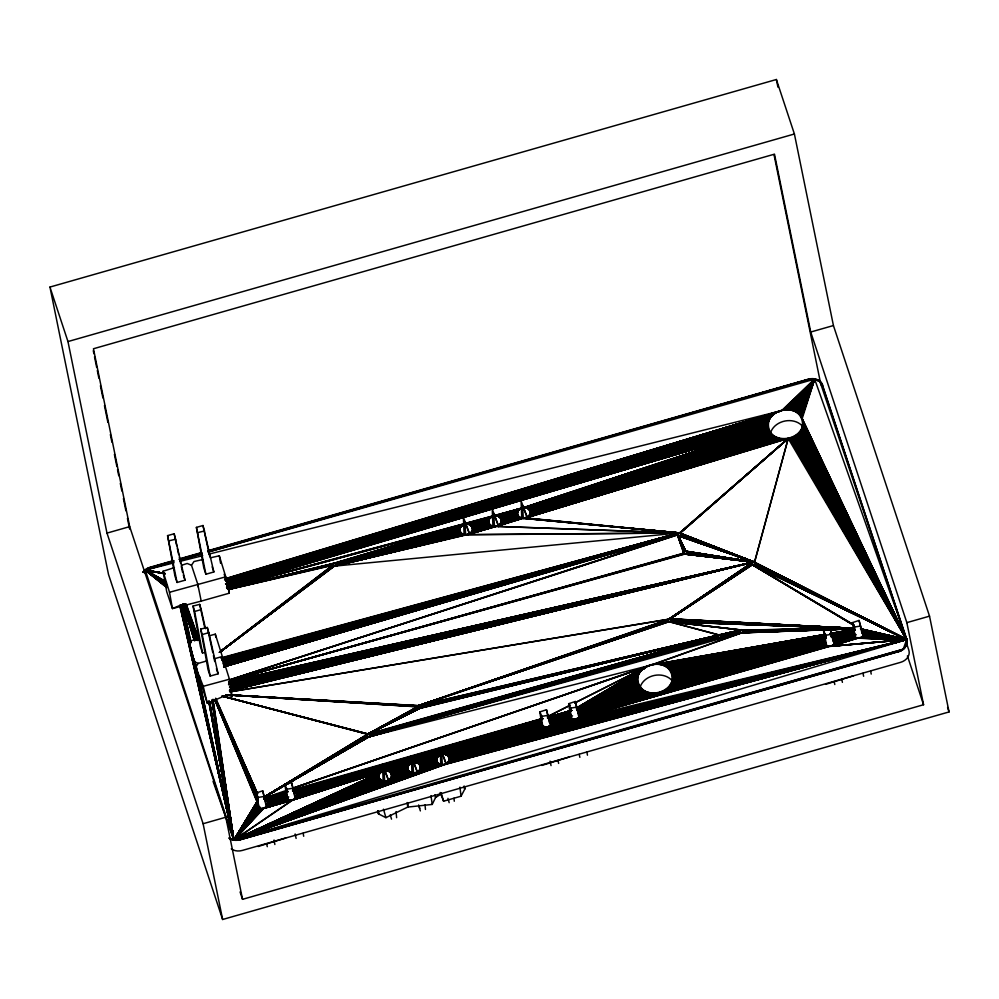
<?xml version="1.0" encoding="UTF-8"?>
<svg xmlns="http://www.w3.org/2000/svg" width="999" height="999" viewBox="0 0 999 999"><rect width="100%" height="100%" fill="white"/><g stroke="black" fill="none" stroke-linecap="round" stroke-linejoin="round"><path stroke-width="1.5" d="M258.079 804.994L258.604 806.543M287.013 796.628L287.437 798.313M541.945 723.788L542.37 725.461M825.698 642.707L826.223 644.268M854.532 634.477L855.231 637.275M571.203 717.232L570.242 713.711L570.966 715.284M229.096 838.236L233.841 840.159L383.366 771.153L292.645 800.062L263.411 808.416C258.554 810.514 253.309 803.77 258.279 800.449L215.185 700.262L257.467 793.805M229.683 838.623L233.841 840.159L263.811 808.303C268.531 807.542 269.555 800.211 264.423 799.25L287.787 791.583L263.798 798.376M285.527 797.826L264.947 807.829L285.264 797.202L285.327 794.555L287.1 792.207L267.782 802.197L285.264 797.202L287.899 799.899L292.245 800.174L233.841 840.159L230.969 839.297M898.426 651.698C903.583 650.436 908.478 645.079 906.667 639.535L547.177 727.334L542.832 727.06L540.197 724.362L296.616 793.968L542.682 718.718L293.256 791.008C298.389 791.97 297.365 799.312 292.645 800.062L233.841 840.159L229.87 838.398M213.049 781.318L233.841 840.159L238.549 840.159L899.187 651.46C904.02 649.949 908.366 644.78 906.667 639.535L754.582 562.262L679.819 533.004L466.283 534.79C459.328 536.238 457.355 525.836 464.323 524.575L333.728 563.311C329.208 567.832 340.522 564.685 333.728 563.311L228.359 589.085M223.326 663.711L678.721 533.066L677.509 534.927L684.427 553.958L753.895 562.075L668.693 619.193L667.981 620.391L668.631 621.515L742.319 630.157L854.133 628.658L741.008 629.994L719.068 634.989L368.219 733.978L366.995 734.864L367.02 736.151L369.006 736.775L652.372 664.772L825.411 634.39M207.73 551.136L808.391 379.483C813.423 377.947 820.042 379.495 822.339 384.64L906.667 639.535L444.318 764.66L439.935 764.51L415.934 772.764L387.1 781.006C380.544 784.215 375.062 774.063 382.517 771.465M388.948 771.503L411.763 763.061L391.346 773.95L410.564 763.636L408.042 766.345L407.817 769.63L388.723 780.281C394.842 777.359 390.109 768.805 384.24 770.928L412.187 762.911L388.574 771.328M420.267 708.141C423.176 703.321 413.449 707.604 419.592 708.441L719.068 634.989L721.191 635.901L720.104 637.724L740.883 630.019L669.417 621.753L719.068 634.989L420.167 708.204L368.219 733.978L221.741 695.953M417.782 763.261L440.596 754.819L437.05 757.754L436.65 761.388L417.557 772.04C423.676 769.118 418.943 760.564 413.074 762.687L441.021 754.67L417.407 763.086M150.062 567.582L145.242 570.067L233.841 840.159L444.318 764.66C452.235 763.586 449.4 751.985 441.895 754.445M469.692 533.703C475.799 530.781 471.066 522.227 465.197 524.35L493.156 516.333L469.53 524.75M208.729 554.158L781.593 410.639C803.92 403.359 811.775 435.264 788.211 438.486L496.89 526.198C490.959 529.17 484.927 520.354 491.52 517.07M498.513 525.462C504.632 522.552 499.9 513.998 494.03 516.108L521.977 508.104L498.364 516.52M179.733 605.544L233.841 840.159L235.389 840.334L240.097 839.809L900.636 650.861C904.807 648.913 908.116 644.23 906.667 639.535L788.211 438.486L679.582 532.966L523.039 518.331C517.594 518.881 515.222 511.126 520.354 508.828M523.488 518.331L679.582 532.966L525.724 517.957C533.316 516.458 530.019 505.469 522.864 507.879M540.009 723.051L542.032 719.367L296.616 793.968L540.109 724.038L540.009 723.051L296.616 793.968L541.558 719.18M207.767 551.286L808.391 379.483L814.647 379.121L819.942 381.481L821.727 383.491L906.667 639.535L576.011 719.093L571.316 718.668L547.964 727.085C552.709 726.023 552.947 718.643 547.802 718.069L571.528 710.501L547.689 717.482M569.293 716.745L548.701 726.76L569.03 716.121L569.093 713.473L570.866 711.138L551.548 721.116L569.03 716.121L571.316 718.668M179.907 605.269L233.841 840.159L236.963 840.334L903.246 649.225L906.58 644.655L906.667 639.535L828.895 646.478L576.398 718.98C581.131 718.231 582.155 710.888 577.01 709.927L647.677 666.258L741.92 632.742L743.056 631.53L742.419 630.207L854.133 628.671L741.183 632.891L739.685 632.192L739.784 630.719L720.729 637.35M854.47 628.846L741.683 632.817L652.372 664.772C672.439 659.078 681.081 687.137 660.164 692.27L825.798 638.286L824.512 639.672L660.164 692.27C643.993 700.361 627.534 676.335 645.516 667.369L577.035 707.654M854.133 628.433L669.542 621.765C672.364 622.302 671.665 617.207 668.693 619.193L229.708 691.882M677.472 534.827L229.645 679.919L677.509 534.927C678.421 537.412 682.866 534.615 680.157 533.116L788.211 438.486L754.582 562.262C757.829 565.284 749.35 565.846 752.472 562.437L229.52 690.946L753.146 562.137L684.889 554.058L229.82 680.556L683.541 553.184M822.564 385.239L819.942 381.481L814.647 379.121L781.593 410.639C759.814 414.672 767.132 444.268 788.211 438.486L754.47 562.212L685.714 551.148L683.978 551.648L683.516 553.096M222.802 696.241L367.982 734.053L222.877 696.266L367.545 734.277L264.398 796.94L369.006 736.775L741.683 632.817L719.492 637.861L717.682 636.688L718.943 635.027L369.43 734.015L368.219 733.978L417.457 706.83L226.261 694.829L417.482 706.73M828.895 646.478C825.449 646.74 822.239 642.744 824.512 639.672M180.095 605.544L233.841 840.159L903.246 649.225L906.667 639.535L855.082 637.587L831.717 646.003C836.475 644.942 836.712 637.562 831.568 636.987L854.557 629.695A5.907 4.77 -11.5 0 0 854.595 637.037A5.907 4.77 -11.5 0 0 863.386 635.302A5.907 4.77 -11.5 0 0 860.713 628.533M853.059 635.664L832.467 645.679L852.784 635.039L852.859 632.392L854.632 630.057L835.314 640.034L852.784 635.039L855.082 637.587M571.665 718.83L547.577 727.222L857.729 638.236C863.398 639.36 867.319 630.394 860.776 628.846M266.92 806.88L262.712 790.821L256.056 793.019L258.142 797.427L257.867 801.398L259.415 808.965M295.741 798.638L291.546 782.579L284.89 784.789L286.975 789.185L286.701 793.156L288.236 800.736M550.674 725.798L546.478 709.74L539.822 711.937L541.908 716.345L541.633 720.316L543.169 727.884M579.507 717.569L575.312 701.498L568.656 703.708L570.741 708.104L570.466 712.075L572.002 719.655M834.44 644.717L830.244 628.658L823.588 630.869L825.674 635.264L825.386 639.235L826.935 646.815M863.273 636.488L859.065 620.429L852.409 622.627L854.495 627.022L854.22 630.993L855.768 638.573M408.067 802.622L407.754 807.08L385.914 817.669L378.446 813.835L377.572 811.138M258.104 804.944L258.654 806.755M287.1 797.127L287.487 798.513M542.032 724.287L542.42 725.674M826.073 643.718L826.185 644.592M855.144 636.388L854.907 635.489M336.014 564.797L459.902 528.733L334.765 566.046L459.815 529.108M739.685 632.192L369.006 736.775L717.931 637.25L369.131 736.75L370.392 735.389L369.43 734.015M420.966 707.155L719.068 634.989L669.055 621.69L418.793 705.644L226.249 694.755L417.932 706.093M685.876 553.921L753.895 562.075L684.889 554.058L753.895 562.075L685.988 553.871L686.937 552.01L685.714 551.148L677.634 535.202M801.735 417.719L814.647 379.121L819.942 381.481L906.667 639.535L233.841 840.159L180.32 605.844M144.268 572.827L145.242 570.067L149.313 567.819L174.063 560.726M801.223 416.833L814.647 379.121L808.391 379.483L208.117 551.997M800.636 415.996L814.647 379.121L808.391 379.483M799.962 415.197L814.647 379.121L208.279 552.085M335.914 565.097L459.902 528.733L335.976 564.185A1.798 1.461 -11.5 0 1 333.479 565.771A1.798 1.461 -11.5 0 1 333.117 563.274A1.798 1.461 -11.5 0 1 335.964 564.073L460.015 528.371M799.225 414.448L814.647 379.121L906.667 639.535L445.604 764.21M798.426 413.736L814.647 379.121L782.804 410.377M407.205 802.559L407.754 807.08L432.23 804.432L435.539 797.527L440.684 794.317M797.552 413.087L814.647 379.121L784.028 410.164M370.229 735.888L718.206 635.439L370.404 735.189M440.147 792.494L443.581 801.198L461.063 796.203L464.785 789.11L464.248 786.325M796.628 412.487L814.647 379.121L785.251 410.027M795.654 411.95L814.647 379.121L802.172 418.631L906.667 639.535L446.765 763.561M420.754 707.642L719.068 634.989L418.793 705.644L668.506 619.343M256.793 802.147L233.841 840.159L240.097 839.809M256.643 802.459L233.841 840.159L180.557 606.093M256.506 802.796L233.841 840.159L180.819 606.318M256.393 803.121L233.841 840.159L180.757 605.007M256.318 803.458L233.841 840.159L181.056 605.207M256.268 803.795L233.841 840.159L190.846 647.789M794.617 411.463L814.647 379.121L786.488 409.965M256.243 804.133L233.841 840.159L192.545 654.32M256.243 804.457L233.841 840.159L193.831 658.99M256.281 804.794L233.841 840.159L194.106 659.078M256.343 805.119L233.841 840.159L195.067 662.2M256.431 805.444L233.841 840.159L196.004 665.284M256.556 805.756L233.841 840.159L208.779 701.161M793.556 411.051L814.647 379.121L787.712 409.977M256.706 806.056L233.841 840.159L208.853 701.423M174.413 567.607L163.049 571.266L166.721 591.708L172.44 608.578L201.211 601.111L197.765 584.215L191.496 565.234L193.993 561.525L202.922 559.502M209.478 635.739L215.309 634.153L229.458 679.22L232.13 696.578L227.285 694.804L207.293 703.246L195.754 667.082L198.264 663.373L207.155 660.839M256.868 806.355L233.841 840.159L209.128 702.21M257.068 806.63L233.841 840.159L209.266 702.447M792.432 410.701L814.647 379.121L788.923 410.052M257.292 806.892L233.841 840.159L209.153 701.148M257.542 807.155L233.841 840.159L209.328 701.36M143.581 572.34L147.852 568.419L173.314 561.138M257.804 807.379L233.841 840.159L209.578 701.86M258.092 807.604L233.841 840.159L209.802 702.047M791.295 410.414L814.647 379.121L790.122 410.202M258.729 807.979L233.841 840.159L211.888 700.174M143.219 572.19L145.242 570.067L173.689 561.888L145.242 570.067L143.219 572.19L145.242 570.067L173.976 562.862M259.078 808.141L233.841 840.159L212 700.474M259.428 808.278L233.841 840.159L212.138 700.749M370.042 736.163L718.206 635.439L370.379 735.489M259.802 808.403L233.841 840.159L212.3 701.023M260.177 808.491L233.841 840.159L212.263 699.849M260.577 808.566L233.841 840.159L212.475 700.099M260.976 808.616L233.841 840.159L212.712 700.336M261.376 808.641L233.841 840.159L212.962 700.561M261.788 808.641L233.841 840.159L213.012 699.238M262.2 808.616L233.841 840.159L443.881 764.759M262.6 808.578L233.841 840.159L442.982 764.884M263.012 808.503L233.841 840.159L442.532 764.909M335.602 565.546L459.902 528.733L336.026 564.385L459.902 528.733L335.214 565.846L459.902 528.733L335.989 564.897M263.411 808.416L233.841 840.159L442.082 764.897M679.944 533.041L788.211 438.486L680.157 533.116M679.707 532.991L788.211 438.486L679.819 533.004M332.605 565.359L219.48 652.222L332.605 565.359L228.459 589.547M459.777 530.581L334.64 566.083L467.619 534.565L679.332 532.966L334.278 566.146L219.643 652.297L333.216 565.946L219.543 652.285L332.717 565.534M219.518 652.26L333.117 565.896M333.429 566.046L219.568 652.285L334.278 566.146M333.541 566.071L219.58 652.297L333.903 566.146M642.657 669.455L580.382 712.886L650.461 693.056L576.785 718.855M580.257 712.574L644.517 668.019L578.409 710.526M641.808 670.254L580.382 712.886L649.288 692.844M641.033 671.091L580.382 712.886L648.139 692.557M580.119 712.262L644.517 668.019L578.721 710.726M669.243 618.93L752.472 562.437L669.992 618.831L852.996 628.284L671.266 620.991M669.867 618.831L752.472 562.437L669.367 618.893M752.122 562.749L669.992 618.831L752.409 564.747L853.733 624.8M640.334 671.952L580.382 712.886L647.027 692.207M669.617 618.843L752.472 562.437M751.835 563.224L669.992 618.831L752.322 564.685L853.358 624.737M579.944 711.975L644.517 668.019L579.008 710.938M751.76 563.523L669.992 618.831L752.235 564.622L669.992 618.831L751.76 563.636L669.992 618.831L752.072 564.472L669.992 618.831L751.772 563.836M579.745 711.688L644.517 668.019L580.382 712.886L645.953 691.783M639.697 672.864L580.382 712.886L644.917 691.308M579.52 711.425L644.517 668.019L579.283 711.176M639.135 673.801L580.382 712.886L643.943 690.771M638.648 674.75L580.382 712.886L643.019 690.172M638.236 675.736L580.382 712.886L642.145 689.51M578.084 710.339L645.516 667.369L577.41 707.542M577.747 710.177L645.516 667.369L576.46 708.241M577.385 710.039L645.516 667.369L576.848 708.179M637.924 676.723L580.382 712.886L641.346 688.811M576.635 709.827L645.516 667.369L577.297 708.104M637.687 677.734L580.382 712.886L640.609 688.061M577.547 708.965L645.516 667.369L576.361 708.89M367.545 734.277L264.373 796.94L366.908 735.064M367.12 734.677L264.41 796.927L367.045 734.777M577.16 708.915L645.516 667.369L576.76 708.89M368.893 736.812L264.435 797.027L366.833 735.376M368.643 736.837L264.423 797.027L366.82 735.476L264.398 796.952L368.768 736.825M368.519 736.85L264.46 797.002L366.833 735.676M368.269 736.837L264.46 797.002L366.858 735.776L264.41 796.965L368.394 736.85M637.524 678.733L580.382 712.886L639.947 687.262M367.907 736.775L264.448 796.99L367.02 736.151L264.41 796.965L368.032 736.8L264.448 796.99L366.92 735.976M264.423 796.99L367.582 736.65M637.462 679.745L580.382 712.886L639.348 686.413M637.474 680.756L580.382 712.886L638.836 685.539M257.979 800.699L215.16 700.274L256.98 801.835L233.841 840.159L413.698 773.139L409.977 772.215L407.817 769.63L391.471 774.3L410.564 763.636M407.717 769.267L391.471 774.3L410.951 763.423L390.771 772.989L411.351 763.236L389.96 772.152M389.098 780.044L407.817 769.63L391.571 774.65A6.506 5.245 -11.5 0 1 382.629 780.806A6.506 5.245 -11.5 0 1 381.293 771.802A6.506 5.245 -11.5 0 1 391.583 774.7M256.056 793.019L258.366 807.804L233.841 840.159L439.935 764.51L436.65 761.388L420.304 766.058L439.385 755.406M436.551 761.038L420.304 766.058L439.023 755.644M417.932 771.802L436.65 761.388L420.404 766.408A6.506 5.245 -11.5 0 1 411.451 772.564A6.506 5.245 -11.5 0 1 410.127 763.573A6.506 5.245 -11.5 0 1 420.404 766.458M490.796 517.557L472.427 527.722L488.773 523.051L468.056 534.44L496.016 526.423L679.457 532.966L496.453 526.323M470.417 533.216L488.773 523.051L472.527 528.071A6.506 5.245 -11.5 0 1 463.586 534.228A6.506 5.245 -11.5 0 1 462.262 525.237A6.506 5.245 -11.5 0 1 472.539 528.121M519.63 509.328L501.261 519.48L517.607 514.81L496.89 526.198L522.602 518.306M499.238 524.975L517.607 514.81L501.361 519.842M407.642 768.905L391.471 774.3L409.84 764.135M389.448 779.782L407.817 769.63L391.645 775.012M436.476 760.676L420.304 766.058L438.673 755.893M418.281 771.553L436.65 761.388L420.467 766.77M490.472 517.832L472.427 527.722L488.673 522.702M470.741 532.942L488.773 523.051L472.602 528.434M519.293 509.602L501.261 519.48L517.507 514.46M499.575 524.7L517.607 514.81L501.436 520.192M419.343 708.491L368.219 733.978L417.432 706.93M419.093 708.516L368.219 733.978L417.407 707.03L368.219 733.978L419.218 708.503M407.604 768.543L391.471 774.3L409.503 764.41M389.785 779.507L407.817 769.63L391.683 775.374M436.438 760.314L420.304 766.058L438.336 756.168M418.606 771.278L436.65 761.388L420.504 767.132M417.432 707.442L368.219 733.978L418.731 708.491L368.219 733.978L417.407 707.242L368.219 733.978L418.968 708.516M637.587 681.743L580.382 712.886L638.398 684.627M490.159 518.119L472.427 527.722L488.611 522.34M471.053 532.654L488.773 523.051L472.639 528.796M518.993 509.89L501.261 519.48L517.432 514.098M499.875 524.413L517.607 514.81L501.473 520.566M407.604 768.181L391.471 774.3L409.203 764.697M390.085 779.22L407.817 769.63L391.683 775.736M436.438 759.939L420.304 766.058L438.024 756.455M418.918 770.978L436.65 761.388L420.517 767.507M418.606 708.466L368.219 733.978L417.47 707.542M472.302 527.372L492.719 516.483L469.905 524.925M488.911 523.401L469.305 533.916L489.473 524.363L468.906 534.115L490.284 525.187M501.136 519.143L521.553 508.254L498.738 516.695M517.732 515.159L498.126 525.686L518.306 516.121L497.727 525.874L519.118 516.945M381.73 771.877L233.841 840.159L387.525 780.856L407.942 769.967M420.167 765.709L439.772 755.182L419.605 764.747L440.184 754.994L418.793 763.923M381.356 772.115L233.841 840.159L416.358 772.627L436.775 761.725M489.872 518.431L472.427 527.722L488.573 521.977M471.341 532.342L488.773 523.051L472.639 529.17M518.706 510.189L501.261 519.48L517.395 513.736M500.162 524.1L517.607 514.81L501.473 520.929M418.494 708.441L368.219 733.978L417.495 707.629M407.629 767.806L391.471 774.3L408.916 764.997M390.372 778.92L407.817 769.63L391.658 776.111M436.463 759.565L420.304 766.058L437.749 756.767M419.205 770.679L436.65 761.388L420.492 767.869M417.594 707.816L368.219 733.978L418.269 708.353L368.219 733.978L417.545 707.729M418.169 708.316L368.219 733.978L417.657 707.904M417.807 708.054L368.219 733.978L417.732 707.979M637.774 682.729L580.382 712.886L638.036 683.691M489.61 518.756L472.427 527.722L488.561 521.603M471.59 532.03L488.773 523.051L472.614 529.532M518.444 510.514L501.261 519.48L517.395 513.374M500.424 523.788L517.607 514.81L501.448 521.303M287.762 791.77L267.782 802.197L285.177 796.89M407.679 767.432L391.471 774.3L408.653 765.321M390.634 778.596L407.817 769.63L391.608 776.485M436.513 759.203L420.304 766.058L437.487 757.08M419.468 770.354L436.65 761.388L420.429 768.243M568.943 715.808L551.548 721.116L571.515 710.689M852.696 634.727L835.314 640.034L855.281 629.607M832.816 645.479L852.784 635.039L835.401 640.359M368.219 733.978L417.882 708.129M287.425 791.982L267.782 802.197L285.115 796.553M265.634 807.429L285.264 797.202L267.882 802.522M568.868 715.471L551.548 721.116L571.191 710.901M549.388 726.348L569.03 716.121L551.635 721.44M852.634 634.402L835.314 640.034L854.944 629.82M833.154 645.267L852.784 635.039L835.464 640.684M472.14 527.047L491.908 516.858L471.74 526.411L492.307 516.658L470.929 525.586M489.073 523.726L469.305 533.916L489.26 524.05M500.974 518.806L520.741 508.616L500.561 518.181L521.141 508.416L499.762 517.345M517.894 515.496L498.126 525.686L518.081 515.809M265.946 807.192L285.264 797.202L267.944 802.846M391.183 773.613L410.951 763.423L390.996 773.288M409.328 771.765L387.937 780.681L408.516 770.928L388.336 780.494L408.104 770.304M420.017 765.384L439.772 755.182L419.817 765.059M438.149 763.523L416.77 772.452L437.35 762.699L417.17 772.252L436.938 762.062M549.712 726.111L569.03 716.121L551.698 721.765M833.478 645.029L852.784 635.039L835.501 641.021M286.8 792.457L267.782 802.197L285.077 796.228M266.246 806.942L285.264 797.202L267.969 803.184M568.843 715.147L551.548 721.116L570.566 711.388M550.012 725.861L569.03 716.121L551.735 722.102M852.597 634.065L835.314 640.034L854.332 630.307M833.778 644.78L852.784 635.039L835.501 641.358M489.385 519.08L472.427 527.722L488.586 521.241M471.828 531.693L488.773 523.051L472.564 529.907M518.206 510.839L501.261 519.48L517.42 512.999M500.661 523.451L517.607 514.81L501.398 521.665M407.767 767.07L391.471 774.3L408.416 765.659M390.871 778.258L407.817 769.63L391.521 776.847M436.6 758.828L420.304 766.058L437.25 757.417M419.692 770.029L436.65 761.388L420.342 768.606M286.526 792.731L267.782 802.197L285.077 795.891M266.533 806.68L285.264 797.202L267.982 803.508M568.831 714.809L551.548 721.116L570.279 711.65M550.287 725.599L569.03 716.121L551.748 722.439M852.597 633.728L835.314 640.034L854.045 630.569M834.053 644.517L852.784 635.039L835.476 641.695M267.67 801.885L286.75 792.257L267.782 802.197L285.09 795.554M264.947 807.829L285.389 797.514M569.38 705.656L547.327 716.758L570.466 705.044M574.9 702.871L646.578 666.783L292.844 788.211L649.974 665.384M551.436 720.803L570.516 711.176L551.286 720.504M548.701 726.76L569.143 716.433M835.189 639.722L854.27 630.094L835.052 639.422M832.467 645.679L852.909 635.364M574.612 702.959L646.578 666.783M286.263 793.006L267.782 802.197L285.152 795.216M266.783 806.405L285.264 797.202L267.957 803.845M568.856 714.472L551.548 721.116L570.029 711.925M550.549 725.324L569.03 716.121L551.723 722.776M852.622 633.391L835.314 640.034L853.783 630.844M834.315 644.243L852.784 635.039L835.426 642.032M489.173 519.418L472.427 527.722L488.648 520.866M472.028 531.356L488.773 523.051L472.477 530.282M518.006 511.188L501.261 519.48L517.47 512.624M500.861 523.114L517.607 514.81L501.311 522.04M407.892 766.708L391.471 774.3L408.216 765.996M391.071 777.921L407.817 769.63L391.396 777.21M436.725 758.466L420.304 766.058L437.05 757.754M419.905 769.68L436.65 761.388L420.229 768.98M471.953 526.723L491.908 516.858L472.427 527.722L488.736 520.504M500.786 518.481L520.741 508.616L501.261 519.48L517.557 512.262M388.336 780.494L408.291 770.629M417.17 772.252L437.125 762.387M286.026 793.293L267.782 802.197L285.227 794.879M267.02 806.106L285.264 797.202L267.907 804.183M568.906 714.135L551.548 721.116L569.792 712.212M550.786 725.037L569.03 716.121L551.673 723.101M852.671 633.054L835.314 640.034L853.546 631.131M834.552 643.955L852.784 635.039L835.351 642.357M267.52 801.585L286.738 792.232M670.516 621.578L852.971 628.371L670.841 621.39M488.998 519.78L472.427 527.722L488.848 520.129M472.215 530.993L488.773 523.051L472.365 530.644M517.832 511.538L501.261 519.48L517.682 511.9M501.036 522.764L517.607 514.81L501.186 522.402M391.471 774.3L408.042 766.345M391.246 777.572L407.817 769.63M420.304 766.058L436.863 758.104M420.079 769.33L436.65 761.388M285.814 793.593L267.782 802.197L285.327 794.555M267.233 805.806L285.264 797.202L267.832 804.52M568.993 713.798L551.548 721.116L569.58 712.512M550.998 724.725L569.03 716.121L551.585 723.438M852.746 632.729L835.314 640.034L853.333 631.43M834.764 643.643L852.784 635.039L835.239 642.694M267.345 801.285L287.063 792.057L266.683 800.499M291.845 800.274L263.811 808.303L288.261 800.049L264.198 808.166L286.638 799.15L264.573 808.016L285.702 798.114M551.111 720.217L570.829 710.976L550.911 719.929M569.467 717.032L548.339 726.935L570.129 717.831M834.877 639.135L854.595 629.894L833.341 637.687M852.409 622.627L854.719 637.399L831.717 646.003L854.157 636.987L832.105 645.854L853.221 635.951M285.627 793.905L267.782 802.197L285.464 794.23M267.42 805.494L285.264 797.202L267.72 804.857M569.093 713.473L551.548 721.116L569.393 712.824M551.186 724.412L569.03 716.121L551.485 723.776M852.859 632.392L835.314 640.034L853.158 631.743M834.952 643.344L852.784 635.039L835.114 643.019M381.006 772.364L233.841 840.159L441.633 764.872M380.681 772.639L233.841 840.159L441.196 764.822M380.369 772.939L233.841 840.159L440.771 764.735M380.082 773.238L233.841 840.159L440.347 764.635M379.82 773.563L233.841 840.159L415.047 772.989M471.491 526.123L492.307 516.658L471.216 525.849M500.324 517.882L521.141 508.416L500.049 517.607M489.722 524.65L468.906 534.115L489.985 524.925M518.543 516.421L497.727 525.874L518.818 516.695M379.595 773.888L233.841 840.159L414.597 773.064M390.534 772.689L411.351 763.236L390.259 772.414M419.355 764.46L440.184 754.994L419.093 764.173M408.753 771.228L387.937 780.681L409.028 771.503M437.587 762.986L416.77 772.452L437.862 763.261M379.383 774.237L233.841 840.159L414.148 773.114M267.158 801.011L287.05 792.032L266.933 800.748M267.582 805.182L285.264 797.202M286.363 798.913L264.573 808.016L285.901 798.388M379.208 774.587L233.841 840.159L386.663 781.131M551.548 721.116L569.23 713.149M551.348 724.1L569.03 716.121M569.667 717.319L548.339 726.935L569.88 717.582M834.677 638.848L854.582 629.87L833.653 637.874M835.314 640.034L852.996 632.067M853.895 636.75L832.105 645.854L853.421 636.238M379.058 774.949L233.841 840.159L386.213 781.23M378.946 775.311L233.841 840.159L385.776 781.305M378.858 775.674L233.841 840.159L385.327 781.355M378.796 776.048L233.841 840.159L384.865 781.38M378.771 776.41L233.841 840.159L384.428 781.38M378.783 776.785L233.841 840.159L383.978 781.343M264.573 808.016L286.126 798.663M378.821 777.147L233.841 840.159L383.541 781.293M550.686 719.667L570.891 710.901A5.907 4.77 -11.5 0 0 570.829 718.106A5.907 4.77 -11.5 0 0 579.632 716.383A5.907 4.77 -11.5 0 0 576.947 709.615M834.452 638.586L854.657 629.82L833.94 638.099M832.105 645.854L853.646 636.5M378.883 777.509L233.841 840.159L383.104 781.218M378.983 777.859L233.841 840.159L382.692 781.118M379.121 778.209L233.841 840.159L382.28 780.981M379.283 778.533L233.841 840.159L381.88 780.831M180.669 605.119L172.44 608.578L169.505 592.282L163.049 571.266M379.47 778.858L233.841 840.159L381.506 780.656M379.682 779.17L233.841 840.159L381.143 780.456M550.449 719.417L570.879 710.876M834.202 638.336L854.644 629.807M379.932 779.457L233.841 840.159L380.806 780.231M418.444 705.769L226.236 694.767L418.119 705.943M380.194 779.744L233.841 840.159L380.494 779.994M266.421 800.261L287.45 791.795M550.174 719.18L571.216 710.726L548.913 718.418M568.656 703.708L570.953 718.481L547.964 727.085L570.392 718.069M470.604 525.349L492.719 516.483L470.267 525.124M499.438 517.107L521.553 508.254L499.1 516.895M490.596 525.424L468.481 534.29L491.67 526.023M519.43 517.195L497.315 526.048L520.504 517.782M389.647 771.915L411.763 763.061L389.31 771.703M418.481 763.686L440.596 754.819L418.144 763.461M409.64 772.002L387.525 780.856L410.714 772.589M438.474 763.76L416.358 772.627L439.548 764.36M266.134 800.037L287.437 791.782M286.925 799.362L264.198 808.166L287.899 799.899M549.887 718.955L571.191 710.714L549.25 718.581M547.964 727.085L570.691 718.281M831.717 646.003L854.445 637.2M490.934 525.649L468.481 534.29L491.296 525.849M519.767 517.407L497.315 526.048L520.129 517.607M409.977 772.215L387.525 780.856L410.339 772.414M438.811 763.985L416.358 772.627L439.173 764.185M265.821 799.837L287.412 791.77A5.907 4.77 -11.5 0 0 286.863 799.063A5.907 4.77 -11.5 0 0 295.791 797.564A5.907 4.77 -11.5 0 0 293.194 790.696M549.587 718.756L571.178 710.701M720.217 637.674L740.022 630.469L721.191 635.901L740.646 630.094M739.934 630.544L720.104 637.724L740.022 630.469L721.191 635.901L740.534 630.144M265.497 799.662L287.4 791.757M720.541 637.487L740.022 630.469L721.228 636.001L740.421 630.194M287.562 799.749L264.198 808.166L287.237 799.562L284.89 784.789M833.016 637.499L854.57 629.745L831.243 636.238M720.104 637.724L740.022 630.469L721.241 636.101M720.816 637.262L740.022 630.469L721.253 636.201L740.022 630.469L720.891 637.175M786.987 438.686L525.724 517.957L784.527 438.886L530.094 511.251L768.019 427.347L226.898 582.717L767.894 425.349M529.807 510.564L768.019 427.347L226.985 583.029M529.957 510.901L768.019 427.347L225.549 583.791M577.172 718.693L650.461 693.056L580.469 713.199M529.607 510.252L768.019 427.347L225.587 584.115M783.303 438.886L530.094 511.251L768.206 428.334M739.635 632.105L719.867 637.799L739.672 630.906M265.147 799.5L287.462 791.72M577.534 718.518L650.461 693.056L580.531 713.536M832.679 637.337L854.545 629.745L831.605 636.163M802.534 419.568L906.667 639.535L831.33 646.141L855.431 637.749M529.395 509.94L768.019 427.347L227.085 584.015M578.221 718.106L650.461 693.056L580.569 713.86M469.143 524.6L493.156 516.333L465.646 524.275M497.964 516.358L521.977 508.104L494.48 516.033M529.145 509.64L768.019 427.347L227.073 584.34M782.092 438.811L530.094 511.251L768.481 429.295M495.566 526.498L468.056 534.44L492.07 526.173M520.904 517.932L496.89 526.198L522.165 518.244M668.731 621.565L418.793 705.644L668.144 619.78L418.793 705.644L668.843 621.615M741.433 632.866L719.867 637.799L739.622 631.006M264.822 797.826L286.913 790.234M388.174 771.178L412.187 762.911L383.791 771.028L540.109 724.038M417.008 762.936L441.021 754.67L412.624 762.786M411.113 772.751L387.1 781.006L413.249 773.139M578.546 717.869L650.461 693.056L580.569 714.198M528.883 509.365L768.019 427.347L226.91 585.014M668.368 621.316L418.793 705.644L667.994 620.179M668.294 621.241L418.793 705.644L667.981 620.391M292.807 788.211L647.677 666.258M578.846 717.619L650.461 693.056L580.544 714.535M651.66 693.206L576.398 718.98L827.709 646.328M528.271 508.866L768.019 427.347L226.81 585.339M528.583 509.115L768.019 427.347L226.673 585.651M418.793 705.644L667.994 620.591M579.12 717.357L650.461 693.056L580.494 714.872M527.934 508.653L768.019 427.347L227.622 586.138M780.893 438.661L530.094 511.251L768.83 430.232M740.933 632.879L719.867 637.799L739.522 631.306L719.979 637.762L741.058 632.891L719.867 637.799L739.572 631.106M527.572 508.454L768.019 427.347L227.11 586.7M264.797 799.362L287.799 791.583L264.161 798.288M548.551 718.281L571.565 710.514L548.076 717.482M575.199 719.255L547.577 727.222L572.027 718.968M579.383 717.082L650.461 693.056L580.419 715.209M832.317 637.2L854.607 629.707L831.405 636.413M857.329 638.211L831.33 646.141L855.781 637.886M526.798 508.129L768.019 427.347L226.536 587.2M527.197 508.279L768.019 427.347L227.023 587.4M779.72 438.436L530.094 511.251L769.267 431.143M579.62 716.795L650.461 693.056L580.307 715.534M652.871 693.281L576.398 718.98L826.947 646.116M468.731 524.475L493.156 516.333L466.096 524.225M497.564 516.233L521.977 508.104L494.93 515.996M525.973 507.892L768.019 427.347L226.661 587.574M526.386 507.992L768.019 427.347L522.415 507.979L226.736 588.336L493.581 516.208M495.117 526.548L468.056 534.44L492.482 526.298M521.303 518.069L496.89 526.198L521.728 518.169M387.774 771.041L412.187 762.911L384.69 770.853M416.595 762.811L441.021 754.67L413.511 762.612M411.513 772.876L387.1 781.006L412.812 773.114M525.099 507.754L768.019 427.347L523.301 507.804M525.536 507.817L768.019 427.347L523.763 507.754M721.178 636.713L740.022 630.469L720.966 637.087L740.022 630.469L721.253 636.4M579.832 716.495L650.461 693.056L580.182 715.858M654.095 693.281L576.398 718.98L826.248 645.829M524.213 507.729L768.019 427.347L524.662 507.729M778.571 438.161L530.094 511.251L769.792 432.018M288.636 800.162L263.811 808.303L291.433 800.336M548.189 718.169L571.54 710.501L548.451 717.507M580.019 716.183L650.461 693.056M574.787 719.305L547.577 727.222L572.39 719.08M662.462 691.395L824.987 638.149L671.89 681.917M826.073 637.799L660.164 692.27L824.962 639.085M856.93 638.161L831.33 646.141L856.155 637.999M777.459 437.812L530.094 511.251L770.379 432.854M721.203 636.6L740.022 630.469L721.228 636.5M740.821 632.866L719.867 637.799L739.497 631.405M655.319 693.219L576.398 718.98L825.624 645.441M663.561 690.871L824.974 638.149L671.49 682.891M831.942 637.087L854.582 629.695L831.792 636.425M229.258 680.019L677.447 534.527L223.664 666.808L678.721 533.066L223.277 664.035M664.61 690.272L824.999 638.136L671.003 683.853M825.211 638.798L660.164 692.27L825.499 638.536M181.506 565.309L187.188 563.473L191.496 565.234M468.306 524.363L493.156 516.333L466.545 524.2M497.14 516.133L521.977 508.104L495.379 515.971M776.385 437.387L530.094 511.251L771.053 433.653M494.667 526.573L468.056 534.44L492.894 526.411M387.35 770.941L412.187 762.911L385.139 770.803M416.183 762.699L441.021 754.67L413.961 762.562M665.621 689.635L824.987 638.136L670.441 684.79M656.543 693.081L576.398 718.98L825.324 645.229M411.938 772.976L387.1 781.006L412.362 773.064M739.51 631.718L719.979 637.762L740.471 632.779L719.867 637.799L739.497 631.518L719.979 637.762L740.696 632.842M666.583 688.935L824.974 638.124L669.805 685.689M657.767 692.881L576.398 718.98L824.812 644.742M775.361 436.913L530.094 511.251L771.79 434.415M264.036 799.15L287.762 791.57L264.523 798.226M289.011 800.249L263.811 808.303L291.021 800.386M292.645 800.062L383.366 771.153L296.416 796.94L540.197 724.362L296.703 794.28M667.482 688.186L824.962 638.124L669.105 686.563M574.375 719.317L547.577 727.222L572.777 719.18M824.325 639.984L576.398 718.98L824.6 644.467M831.33 646.141L856.543 638.099M293.768 799.6L383.366 771.153L296.253 797.264M294.118 799.4L383.366 771.153L296.066 797.577M824.025 640.634L576.398 718.98L824.4 644.193M467.882 524.288L493.156 516.333L466.995 524.2M496.715 516.046L521.977 508.104L495.829 515.971M494.218 526.573L468.056 534.44L493.331 526.485M294.455 799.188L383.366 771.153L295.854 797.876M386.925 770.866L412.187 762.911L385.589 770.778M415.746 762.624L441.021 754.67L414.423 762.537M668.319 687.399L824.974 638.111M823.913 640.958L576.398 718.98L824.225 643.893M774.375 436.376L530.094 511.251L772.589 435.114M294.78 798.95L383.366 771.153L295.617 798.164M823.788 641.633L576.398 718.98L824.075 643.593M263.649 799.075L287.824 791.545L264.897 798.189M547.415 717.994L571.578 710.464M289.41 800.324L263.811 808.303L290.622 800.399M295.08 798.701L383.366 771.153L295.354 798.438M573.975 719.317L547.577 727.222L573.164 719.243M823.763 641.97L576.398 718.98L823.963 643.281M779.245 411.388L226.835 582.529L769.08 420.354M775.961 412.974L226.835 582.542L769.567 419.393M530.094 511.251L773.451 435.776M831.168 636.912L854.545 629.682M823.775 642.307L576.398 718.98L823.863 642.956M226.211 581.368L780.406 410.989L225.699 578.571M226.411 581.643L780.406 410.989L224.613 579.083M226.573 581.93L780.406 410.989L225.362 579.295M774.949 413.623L226.848 582.542L770.129 418.469M773.988 414.323L226.848 582.554L770.766 417.557M334.478 563.211L464.323 524.575L335.976 564.185L460.164 528.009M334.952 563.286L464.323 524.575L335.976 564.185L460.339 527.659M467.445 524.238L493.156 516.333M496.266 515.996L521.977 508.104M468.056 534.44L493.768 526.535M386.476 770.803L412.187 762.911M415.309 762.574L441.021 754.67L414.872 762.537M258.054 846.515L285.677 838.024M541.808 765.434L569.442 756.942M825.574 684.352L853.196 675.861M226.698 579.957L780.406 410.989L226.835 582.529L771.478 416.683M226.973 580.169L780.406 410.989L224.55 580.044M225.986 581.106L780.406 410.989L226.361 579.77M773.089 415.06L226.835 582.567L772.252 415.859M335.901 563.998L464.323 524.575L335.277 563.411M462.687 525.312L335.976 564.185L460.551 527.322M462.325 525.536L335.976 564.185L460.789 526.985M526.56 517.644L784.527 438.886L530.194 511.6A6.506 5.245 -11.5 0 1 521.241 517.757A6.506 5.245 -11.5 0 1 519.917 508.753A6.506 5.245 -11.5 0 1 530.194 511.65M335.789 563.823L464.323 524.575L335.477 563.523M461.963 525.799L335.976 564.185L461.038 526.673M461.638 526.073L335.976 564.185L461.326 526.361M528.071 516.733L784.527 438.886L530.257 511.963M527.722 516.995L784.527 438.886L530.294 512.325M526.96 517.445L784.527 438.886L530.307 512.687M739.597 632.005L719.979 637.762L740.159 632.629L719.867 637.799L739.522 631.818L719.979 637.762L740.359 632.742M264.698 798.588L287.799 791.545L264.31 798.563M296.503 793.643L542.682 718.718L292.769 790.334M542.694 718.918L296.616 793.968L540.047 723.713M541.733 719.617L296.616 793.968L540.009 723.388M289.797 800.374L263.811 808.303L290.209 800.399M547.577 727.222L573.563 719.292M335.639 563.661L464.323 524.575M528.708 516.171L784.527 438.886L530.282 513.061M528.396 516.458L784.527 438.886L530.219 513.436M296.353 793.343L542.682 718.706L292.482 790.846M541.458 719.879L296.616 793.968L540.022 722.714M541.196 720.167L296.616 793.968L540.072 722.377M540.322 724.675L441.458 754.545L906.667 639.535L802.809 420.529M832.254 636.425L854.52 629.682L832.092 635.963M529.258 515.546L784.527 438.886L530.132 513.798M528.995 515.871L784.527 438.886L530.019 514.16M295.979 792.769L542.682 718.706L293.981 791.258M540.958 720.454L296.616 793.968L540.159 722.04M540.746 720.754L296.616 793.968L540.259 721.715M386.039 770.778L540.197 724.362L296.765 794.605M529.695 514.872L784.527 438.886L529.87 514.522M529.482 515.222L784.527 438.886M295.766 792.507L542.682 718.706L294.655 791.608M540.559 721.066L296.616 793.968L540.397 721.39M540.459 724.974L441.458 754.545L547.177 727.334M768.681 421.341L226.86 582.629L767.969 424.338M768.356 422.327L226.885 582.642L768.119 423.326M295.517 792.257L542.682 718.706L294.955 791.807M296.553 796.615L540.197 724.362L441.458 754.545L545.953 727.534M740.321 630.257L721.191 635.901L740.209 630.319M263.923 798.563L287.749 791.545M296.653 796.278L540.197 724.362L296.803 794.942M540.634 725.274L441.458 754.545L545.541 727.559M335.864 565.197L459.902 528.733M459.74 530.207L334.765 566.046L459.752 529.47M223.651 666.558L678.721 533.066L224.7 663.935M677.472 534.328L223.676 666.795L677.609 533.928M223.676 666.795L677.522 534.115M719.567 634.927L740.883 630.019L721.153 635.801A1.798 1.461 -11.5 0 1 718.693 637.487A1.798 1.461 -11.5 0 1 718.331 634.989A1.798 1.461 -11.5 0 1 721.178 635.789L740.771 630.057L719.442 634.927M296.74 795.953L540.197 724.362L296.815 795.279M202.535 653.009L194.63 611.488L201.186 609.577L199.675 604.395L193.057 606.043L200.437 646.653L202.535 653.009L205.182 652.26M210.165 676.086L202.26 634.552L208.816 632.642L207.305 627.472L200.687 629.108L208.054 669.73L210.165 676.086L218.107 673.813L208.816 632.642M224.088 665.197L678.721 533.066L224.588 664.26M223.651 665.784L678.721 533.066L224.263 664.897M548.651 717.107L571.578 710.439L548.289 717.145M540.834 725.549L441.458 754.545L545.142 727.559M226.898 582.704L767.919 426.348M334.765 566.046L459.727 529.845M718.206 635.439L369.131 736.75L717.732 636.887M717.794 635.976L369.131 736.75L717.682 636.688M717.757 636.076L369.131 736.75L717.669 636.488M285.826 797.789L288.773 796.94M569.592 716.708L572.539 715.858M853.346 635.626L856.293 634.777M179.67 560.164L200.637 554.145M831.018 636.438L854.532 629.657L832.13 636.051M541.058 725.823L441.458 754.545L544.73 727.534M49.95 287.063L776.373 79.508L794.405 133.991L833.428 325.549L929.532 616.158L949.05 711.937L222.627 919.492L108.491 574.4L49.95 287.063L67.969 341.558L106.993 533.104L203.109 823.725L222.627 919.492M67.969 341.558L794.405 133.991M106.993 533.104L129.695 526.623L93.456 348.751L774.487 154.158L810.726 332.03L906.842 622.639L923.563 704.732L242.532 899.325L240.085 891.932M810.726 332.03L833.428 325.549M172.502 560.851L150 567.282A11.676 9.416 -11.5 0 0 143.157 571.878M179.995 558.703L200.986 552.709M208.491 550.561L808.328 379.17A11.676 9.416 -11.5 0 1 822.502 384.94M179.271 559.265L201.736 552.847M179.308 559.428L201.773 552.996M179.77 560.214L202.285 553.796M177.073 582.467L185.015 580.207L174.163 533.766L167.57 535.614L174.962 576.111L177.073 582.467L167.57 535.614M205.894 574.238L213.848 571.965L202.997 525.524L196.403 527.385L203.796 567.882L205.894 574.238L196.403 527.385M169.505 592.282L225.762 576.81L219.305 555.794L210.364 557.817M214.573 658.716L221.978 656.605L222.839 660.826M223.351 663.373L679.208 532.966M370.342 734.889L718.943 635.027L369.642 734.115M370.392 735.077L718.83 635.064M263.736 798.064L287.737 791.208M292.57 789.822L542.619 718.381M547.927 717.207L571.503 710.451M287.088 796.39L286.476 794.792L287.138 796.64M854.732 634.203L853.995 632.629L854.669 634.477M541.296 726.073L441.458 754.545L544.33 727.484M203.109 823.725L225.811 817.232L129.695 526.623M906.842 622.639L929.532 616.158M223.314 662.724L678.833 533.029L220.704 657.979M370.08 734.44L718.943 635.027M718.756 637.787L369.006 736.775L718.244 637.549M369.006 736.775L718.543 637.712M201.211 601.111L229.283 593.194L228.309 586.95L224.176 574.2M223.039 661.775L678.833 533.029L221.666 658.166M223.164 662.087L678.833 533.029L221.703 658.903M719.929 634.952L740.883 630.019L721.066 635.626L740.883 630.019L719.692 634.927L740.883 630.019L720.928 635.451M825.836 637.649L672.215 680.931L826.123 637.637M830.931 636.238L855.269 629.37M541.57 726.31L441.458 754.545L543.943 727.409M465.384 534.802L334.64 566.083L459.852 530.931M222.727 661.201L678.833 533.029L222.053 659.04M683.703 553.458L229.845 680.519L684.315 553.921M683.766 553.533L229.845 680.519L683.928 553.683M221.815 660.189L678.833 533.029L222.315 660.664M541.858 726.523L441.458 754.545L543.568 727.322M464.935 534.777L334.64 566.083L459.952 531.293M222.702 659.365L678.833 533.029L223.002 659.565M740.059 632.579L719.867 637.799L739.747 632.28M672.452 679.919L825.624 637.549M831.63 635.888L854.157 629.657L831.668 635.476M464.498 534.727L334.64 566.083L460.077 531.63M542.494 726.897L441.458 754.545L543.194 727.197M464.073 534.64L334.64 566.083L460.239 531.967M739.972 632.504L719.867 637.799L739.822 632.355M672.614 678.908L825.649 637.374M831.655 635.751L854.157 629.645L831.668 635.614M542.832 727.06L441.458 754.545L542.17 726.723L539.822 711.937M227.098 587.849L522.415 507.979M199.563 676.423L200 680.769L191.958 658.703L189.073 641.258L199.276 638.498M195.754 667.082L203.234 686.313L229.458 679.22M226.798 588.436L464.76 524.45M463.648 534.54L334.64 566.083L460.427 532.292M720.691 635.239L740.883 630.019L720.054 634.964M719.867 637.799L739.897 632.429M448.039 762.437L906.667 639.535L802.996 421.503M447.752 762.749L906.667 639.535L803.096 422.502M447.44 763.036L906.667 639.535L803.109 423.501M463.236 534.415L334.64 566.083L460.639 532.592M672.677 677.909L825.661 637.212M448.913 761.101L906.667 639.535L803.046 424.513M448.738 761.45L906.667 639.535L802.896 425.524M448.526 761.787L906.667 639.535L802.659 426.523M449.175 760.376L906.667 639.535L802.334 427.522M449.063 760.739L906.667 639.535L801.922 428.496M462.849 534.253L334.64 566.083L460.889 532.892M449.35 759.265L906.667 639.535L801.448 429.458M449.325 759.64L906.667 639.535L800.886 430.394M449.263 760.002L906.667 639.535L800.249 431.293M462.475 534.078L334.64 566.083L461.163 533.166M672.664 676.897L825.661 637.037M449.3 758.528L906.667 639.535L799.537 432.167M449.338 758.89L906.667 639.535L798.763 433.004M449.138 757.816L906.667 639.535L797.914 433.791M449.238 758.229A6.506 5.245 -11.5 0 0 438.961 755.331A6.506 5.245 -11.5 0 0 440.284 764.322A6.506 5.245 -11.5 0 0 449.238 758.229L906.667 639.535L797.015 434.54M462.112 533.891L334.64 566.083L461.451 533.429M448.838 757.142L906.667 639.535L796.066 435.239M449.001 757.479L906.667 639.535L795.054 435.876M334.64 566.083L461.775 533.666M672.552 675.898L825.649 636.863M831.643 635.339L854.157 629.595L831.405 634.69M448.439 756.505L906.667 639.535L793.993 436.463M448.651 756.817L906.667 639.535L792.894 437M740.883 630.019L720.391 635.077M447.627 755.681L906.667 639.535L791.77 437.462M447.927 755.943L906.667 639.535L790.596 437.874M448.189 756.218L906.667 639.535L789.41 438.211M446.965 755.219L906.667 639.535L754.944 562.524M447.302 755.444L906.667 639.535L755.082 562.674M180.007 561.351L202.71 555.669M672.364 674.924L825.611 636.7M831.618 635.202L854.157 629.582L831.48 634.815M445.429 754.57L906.667 639.535L755.194 562.849L906.667 639.535L446.615 755.019M445.841 754.695L906.667 639.535L755.306 563.136L906.667 639.535L446.228 754.844M443.244 754.295L906.667 639.535L755.331 563.336M444.58 754.382L906.667 639.535L755.331 563.448L906.667 639.535L445.017 754.47M229.533 690.946L753.034 562.175M229.62 689.959L753.146 562.137L228.609 681.73M229.545 690.734L753.146 562.137L229.008 681.73M333.179 563.586L228.671 589.035L332.992 563.723M228.534 589.148L332.904 563.811M230.344 689.098L753.146 562.137L229.408 681.755M229.87 689.697L753.146 562.137L228.696 682.217M420.941 707.255L719.068 634.989L419.168 705.581M420.616 707.829L719.068 634.989L420.229 705.769M672.09 673.963L824.063 636.9M228.496 589.198L332.679 564.073L228.446 589.31M230.919 687.836L753.146 562.137L228.621 683.066M230.682 688.486L753.146 562.137L229.246 683.428M420.979 706.842L719.068 634.989L420.591 706.031M229.583 687.2L753.146 562.137L229.795 683.878M229.558 687.537L753.146 562.137L228.521 684.477M420.916 706.43A1.798 1.461 -11.5 0 0 418.057 705.631A1.798 1.461 -11.5 0 0 418.431 708.129A1.798 1.461 -11.5 0 0 420.916 706.43L719.068 634.989L420.729 706.181M420.954 706.643L719.068 634.989M197.989 532.529L204.633 530.944M169.156 540.771L175.799 539.185M228.421 589.398L332.48 564.572M229.57 686.875L753.146 562.137L228.746 684.74M671.74 673.026L824 636.738M230.906 685.551L753.146 562.137L230.644 684.939M230.994 685.863L753.146 562.137M228.434 589.497L332.492 565.072M671.303 672.115L825.424 636.213M670.791 671.241L825.336 636.063M685.514 554.02L753.895 562.075L684.889 554.058M670.192 670.391L825.236 635.926M831.318 634.577L854.52 629.42L829.957 633.741L854.507 629.283L829.957 633.591L854.507 629.283M669.53 669.592L824.2 635.988M831.78 634.34L854.532 629.395L830.119 633.766M668.793 668.843L824.075 635.851M831.68 634.24L854.52 629.382L830.069 633.853M667.981 668.131L824.2 635.676M831.78 634.09L854.532 629.37L830.007 633.94M667.12 667.482L824.05 635.551M831.668 634.003L854.52 629.358L830.157 634.003M666.196 666.882L824.15 635.401M831.742 633.89L854.532 629.345L831.618 633.816M665.209 666.345L823.975 635.302M664.185 665.858L824.063 635.164M663.111 665.446L825.411 634.802M662 665.097L823.95 634.989M660.851 664.81L824.013 634.889M659.677 664.597L825.349 634.577L658.478 664.447M657.267 664.372L823.925 634.727M656.043 664.36L823.975 634.677M654.82 664.435L825.311 634.415M230.444 691.783L668.593 619.268M854.495 627.022L860.763 626.023M825.674 635.264L831.93 634.265M570.741 708.104L576.997 707.105M541.908 716.345L548.176 715.334M286.975 789.185L293.244 788.186M258.142 797.427L264.41 796.415M540.546 726.061L543.631 725.711M256.78 807.142L259.877 806.792M753.571 564.997L906.667 639.535L830.531 646.353M830.943 646.253L906.667 639.535L755.319 563.648M742.632 632.292L854.145 628.746L742.507 630.269L854.145 628.671L742.145 632.642L854.133 628.758L742.682 630.406L854.145 628.683L742.357 632.517L854.133 628.758L742.819 630.569L854.157 628.683L742.544 632.367M742.844 632.03L854.157 628.746L742.931 630.744A1.798 1.461 -11.5 0 0 740.147 630.019A1.798 1.461 -11.5 0 0 740.521 632.504A1.798 1.461 -11.5 0 0 743.006 630.819L854.157 628.696L742.719 632.205M742.781 632.117L854.145 628.746L743.019 630.931M742.956 631.83L854.157 628.733L743.044 631.018L854.157 628.708L742.906 631.93M743.056 631.53L854.157 628.721L743.069 631.218M741.995 630.019L854.108 628.658L742.107 630.057M858.553 638.224L906.667 639.535L755.294 563.748M858.953 638.174L906.667 639.535L755.256 563.848M859.365 638.111L906.667 639.535L755.219 563.948M859.764 638.024L906.667 639.535L755.169 564.048L906.667 639.535L860.164 637.899M670.404 621.628L852.959 628.371M669.917 621.753L853.009 628.383L671.191 621.078M670.941 621.328L852.971 628.371L671.028 621.253M860.551 637.774L906.667 639.535L755.044 564.235L906.667 639.535L860.926 637.612M671.328 620.903L852.984 628.346L670.229 618.856M671.478 620.616L852.996 628.346L671.078 619.205M671.553 620.204L852.996 628.321L671.166 619.28M671.553 620.304L852.996 628.334L671.241 619.355M671.54 620.004L852.996 628.321L671.39 620.804L852.996 628.346L671.365 619.53M861.3 637.437L906.667 639.535L754.894 564.41L906.667 639.535L861.65 637.237M671.415 619.617L852.996 628.309L671.503 620.516L852.996 628.334L671.465 619.705A1.798 1.461 -11.5 0 0 668.631 618.893A1.798 1.461 -11.5 0 0 668.993 621.39A1.798 1.461 -11.5 0 0 671.478 619.692M670.891 619.08L852.971 628.296L670.791 619.03M861.987 637.025L906.667 639.535L754.72 564.56M226.236 694.767L418.331 705.818M862.299 636.8L906.667 639.535L754.62 564.635M417.632 706.43L226.273 694.804L417.57 706.53M862.599 636.55L906.667 639.535L754.52 564.697M862.886 636.276L906.667 639.535L754.407 564.76M863.148 636.001L906.667 639.535L754.295 564.81M863.373 635.714L906.667 639.535L754.183 564.86M524.837 518.181L679.582 532.966L523.938 518.306M863.586 635.414L906.667 639.535L754.07 564.897M525.287 518.081L679.582 532.966M863.773 635.102L906.667 639.535L753.945 564.934M863.935 634.777L906.667 639.535L753.82 564.959M669.417 621.753L741.133 629.969M685.764 553.958L753.895 562.075M864.073 634.452L906.667 639.535L753.446 565.009M686.213 553.758L754.02 562.087L686.276 551.323L754.02 562.087L686.313 553.696L754.02 562.087L686.463 551.448L754.02 562.087L686.5 553.546M753.071 564.984L906.667 639.535L864.185 634.128M686.588 553.471L754.02 562.087L686.638 551.585L754.02 562.087L686.663 553.384M686.738 553.296L754.02 562.087L686.775 551.735L754.02 562.087L686.8 553.209M686.862 553.109L754.02 562.087L686.887 551.91A1.798 1.461 -11.5 0 0 684.103 551.186A1.798 1.461 -11.5 0 0 684.477 553.683A1.798 1.461 -11.5 0 0 686.962 551.997L754.02 562.087L686.912 553.009M864.26 633.791L906.667 639.535L753.321 565.009M687.012 552.709L754.02 562.087L687 552.197L754.02 562.087L686.95 552.909L754.02 562.087L686.975 552.097M754.02 562.087L687.025 552.397M864.31 633.453L906.667 639.535L752.509 564.81M864.335 633.116L906.667 639.535L860.389 628.758M864.322 632.779L906.667 639.535L861.15 628.958M864.297 632.454L906.667 639.535L861.5 629.108M864.235 632.117L906.667 639.535L861.85 629.258M164.81 573.538L145.242 570.067L166.833 587.662M163.599 573.351L145.242 570.067L166.796 587.437M165.01 573.626L145.242 570.067L166.771 587.225M864.135 631.805L906.667 639.535L862.174 629.445M163.574 573.488L145.242 570.067L166.771 587M864.023 631.493L906.667 639.535L862.487 629.645M164.985 573.801L145.242 570.067L166.783 586.775M863.873 631.181L906.667 639.535L862.774 629.857M863.698 630.893L906.667 639.535L863.036 630.094M863.511 630.619L906.667 639.535L863.286 630.344M222.864 696.266L367.757 734.153M679.008 535.901L754.37 562.175L680.456 533.279M678.421 535.789L754.37 562.175L680.706 533.491L754.47 562.212L678.421 535.789L685.714 551.148L677.697 535.289M680.956 533.828A1.798 1.461 -11.5 0 1 678.471 535.526A1.798 1.461 -11.5 0 1 678.096 533.029A1.798 1.461 -11.5 0 1 680.956 533.828L754.37 562.175L679.382 535.889L754.37 562.175L680.831 533.666L754.37 562.175L679.133 535.901M679.632 535.839L754.37 562.175L680.968 533.941L754.37 562.175L679.507 535.864M679.757 535.801L754.37 562.175L681.018 534.14M681.018 534.44L754.37 562.175L679.982 535.714L754.37 562.175L681.018 534.24L754.37 562.175L680.094 535.664M680.494 535.389L754.37 562.175L680.906 534.852L754.37 562.175L680.307 535.539L754.37 562.175L681.006 534.54L754.37 562.175L680.406 535.464M680.581 535.302L754.37 562.175L680.856 534.94M754.37 562.175L680.656 535.227M189.073 641.258L193.956 661.625L198.264 663.373M164.985 581.043L145.242 570.067L165.035 573.563L145.242 570.067L166.821 586.55M165.497 581.518L145.242 570.067L164.885 573.638L145.242 570.067L166.87 586.326M570.679 715.584L571.478 718.356M165.285 581.593L145.242 570.067L166.521 585.801M165.072 581.68L145.242 570.067L166.608 585.589M854.245 625.436L752.409 564.747L853.858 625.411M164.872 581.78L145.242 570.067L166.721 585.377M165.971 582.667L145.242 570.067L166.845 585.177M165.772 582.804L145.242 570.067L165.697 584.103M165.584 582.941L145.242 570.067L165.846 583.916M164.872 582.742L145.242 570.067L166.009 583.753M191.958 658.703L195.242 663.86M677.759 535.377L685.714 551.148L678.309 535.751M677.834 535.452L685.714 551.148L678.209 535.701M677.921 535.526L685.714 551.148L678.109 535.651M685.589 551.136L677.584 535.114L685.214 551.136M678.009 535.589L685.714 551.148M685.089 551.148L677.534 535.027L683.89 551.723L677.509 534.927L683.453 552.584M684.964 551.173L677.534 535.027L683.978 551.648L677.534 535.027L685.464 551.123L677.584 535.114L684.165 551.498M215.584 700.386L257.48 793.818L215.684 698.176M215.26 699.138L257.505 793.818L215.584 699.288M257.105 793.955L215.272 700.212L257.355 797.364M257.392 795.541L215.247 700.224L257.055 795.728M215.959 699.5L257.505 793.768M684.602 551.273L677.534 535.027L684.265 551.436M684.49 551.323L677.534 535.027L684.377 551.373M257.193 801.535L215.072 700.237L257.692 800.961M215.085 700.224L257.43 801.235M196.591 639.173L183.504 604.27L198.102 640.197M183.978 604.27L198.239 640.209M197.365 640.496L183.529 604.258L197.839 640.284M184.353 604.283L198.376 640.222M183.554 604.245L197.602 640.384M184.728 604.295L198.514 640.222M185.115 604.27L198.114 638.773M527.647 518.319L521.078 500.849L521.728 517.295M498.813 526.56L492.245 509.078L492.957 527.022M469.443 533.341L463.411 517.32L464.123 535.264M446.141 763.436L440.109 747.414L440.834 765.359M417.307 771.678L411.288 755.656L411.938 772.102M388.486 779.907L382.455 763.898L383.166 781.83M527.447 518.419L522.602 505.444L523.314 518.756M498.613 526.648L493.768 513.686L494.48 526.985M469.243 533.454L464.935 521.928L465.659 535.227M445.941 763.548L441.633 752.022L442.357 765.321M417.657 773.226L412.812 760.251L413.524 773.563M388.286 780.019L383.978 768.493L384.69 781.792M185.489 604.233L198.277 638.761M196.378 639.31L183.479 604.283L195.192 639.21M185.864 604.17L198.426 638.736M196.179 639.447L183.454 604.295L195.829 640.484M677.509 534.927L683.616 552.085M186.239 604.083L198.576 638.698M195.979 639.61L183.429 604.32L195.991 640.309M194.518 640.883L183.217 604.295L195.055 639.397M947.576 707.492L949.05 711.937M906.393 642.782L908.828 650.174A11.676 9.416 -11.5 0 1 900.586 662.337L242.27 850.449A11.676 9.416 -11.5 0 1 231.268 848.875M907.404 655.893L923.563 704.732M854.769 636.276L855.107 637.275M825.948 644.517L826.273 645.516M571.016 717.357L571.341 718.356M542.182 725.599L542.507 726.598L542.544 725.699M212.163 566.883L213.848 571.965M287.25 798.438L287.587 799.437M216.421 668.731L218.107 673.813M183.329 575.112L185.015 580.207M258.416 806.68L258.753 807.667M194.368 639.497L183.254 604.308L194.942 639.597M194.318 640.097L183.242 604.37L194.842 639.785M194.318 639.897L183.242 604.345L194.768 639.984M463.923 786.413L464.785 789.11L464.135 786.35M183.254 604.283L194.405 639.298M193.956 661.625L200 680.769M183.254 604.32L194.33 639.697M418.781 805.394L419.717 808.366M230.457 690.809L232.13 696.578M447.927 798.338L449.175 802.684M418.681 805.132L420.354 810.913M390.259 814.809L391.521 819.155M200.687 629.108L202.26 634.552M193.057 606.043L194.63 611.488M441.146 792.707L443.581 801.198M383.491 809.19L385.914 817.669M203.234 686.313L207.293 703.246M378.346 810.901L379.008 813.673M859.065 620.429L862.062 633.453M830.244 628.658L833.228 641.683M575.312 701.498L578.633 715.971M546.478 709.74L549.462 722.764M291.546 782.579L294.867 797.052M262.712 790.821L266.034 805.294M201.186 609.577L205.507 628.683M181.718 605.569L190.172 643.656M181.368 605.382L190.172 644.767M862.974 673.301L863.636 676.273M834.153 681.543L834.802 684.515M579.22 754.382L579.87 757.354M550.062 761.138L551.048 765.596M295.13 833.978L296.116 838.436M266.621 843.705L267.282 846.677M182.068 605.706L190.472 643.768M182.43 605.819L190.434 642.345M202.997 525.524L209.79 556.693M207.305 627.472L212.787 652.647M213.424 655.606L214.723 661.525M199.675 604.395L204.832 628.096M174.163 533.766L176.748 545.641M177.397 548.613L178.696 554.545M179.345 557.517L180.644 563.448M181.294 566.421L182.58 572.365M182.467 604.395L190.747 642.419M225.762 576.81L229.283 593.194M182.854 604.47L191.071 642.482M776.373 79.508L777.934 87.138M773.988 154.57L820.903 384.815M825.886 645.641L823.588 630.869M434.965 794.729L435.539 797.527M225.811 817.232L242.532 899.325M93.282 350.686L93.894 353.733M94.518 356.78L96.691 367.457M97.315 370.504L98.864 378.134M100.424 385.751L102.909 397.952M104.458 405.582L107.88 422.352M110.365 434.553L111.913 442.17M114.398 454.37L116.883 466.57M117.507 469.617L118.756 475.724M120.305 483.341L121.853 490.971M123.414 498.588L125.899 510.789M127.447 518.419L129.62 529.083M377.897 811.026L378.446 813.835M870.666 671.103L871.215 674.1M841.832 679.345L842.394 682.342M586.9 752.185L587.462 755.182M558.066 760.426L558.628 763.423M303.134 833.266L303.696 836.263M274.038 840.009L274.862 844.505M219.305 555.794L220.579 563.286M215.309 634.153L215.821 637.225M197.765 584.215L198.177 586.95M430.981 795.616L432.23 804.432M459.927 787.112L461.063 796.203M826.31 644.63L826.41 645.516M287.612 798.551L287.712 799.437M258.791 806.78L258.878 807.679M453.996 798.176L454.295 801.223M425.012 804.882L425.462 809.452M396.029 811.6L396.628 817.694M770.529 432.967A17.732 14.311 -11.5 0 1 784.977 421.016A17.732 14.311 -11.5 0 1 802.796 426.635M639.847 688.361A17.732 14.311 -11.5 0 1 654.532 675.411A17.732 14.311 -11.5 0 1 672.951 681.867M906.605 639.223A11.676 9.416 -11.5 0 1 898.363 651.385L240.035 839.497A11.676 9.416 -11.5 0 1 229.033 837.924M831.505 636.688A5.907 4.77 -11.5 0 1 834.702 643.344A5.907 4.77 -11.5 0 1 825.861 645.329A5.907 4.77 -11.5 0 1 825.736 637.986M548.126 717.856A5.907 4.77 -11.5 0 1 550.799 724.625A5.907 4.77 -11.5 0 1 541.995 726.348A5.907 4.77 -11.5 0 1 541.97 719.068M264.36 798.938A5.907 4.77 -11.5 0 1 267.033 805.706A5.907 4.77 -11.5 0 1 258.229 807.429A5.907 4.77 -11.5 0 1 258.217 800.149M333.666 566.108L219.593 652.297L333.778 566.133M751.81 564.035L669.992 618.831L751.81 564.035M854.157 629.557L831.58 635.064L854.145 629.545M854.157 628.721L743.031 631.63L854.157 628.721M852.996 628.321L671.49 619.805L852.996 628.321M370.304 734.789L370.267 734.702A1.798 1.461 -11.5 0 0 367.482 733.978A1.798 1.461 -11.5 0 0 367.844 736.463A1.798 1.461 -11.5 0 0 370.329 734.777M778.508 437.849A17.732 14.311 -11.5 0 0 802.934 421.203A17.732 14.311 -11.5 0 0 774.887 413.311A17.732 14.311 -11.5 0 0 778.508 437.849M752.784 564.622A1.798 1.461 -11.5 0 0 755.256 562.937A1.798 1.461 -11.5 0 0 752.409 562.125A1.798 1.461 -11.5 0 0 752.784 564.622M648.076 692.245A17.732 14.311 -11.5 0 0 672.489 675.599A17.732 14.311 -11.5 0 0 644.455 667.707A17.732 14.311 -11.5 0 0 648.076 692.245M492.42 525.998A6.506 5.245 -11.5 0 0 501.373 519.892A6.506 5.245 -11.5 0 0 491.083 516.995A6.506 5.245 -11.5 0 0 492.42 525.998"/></g></svg>
